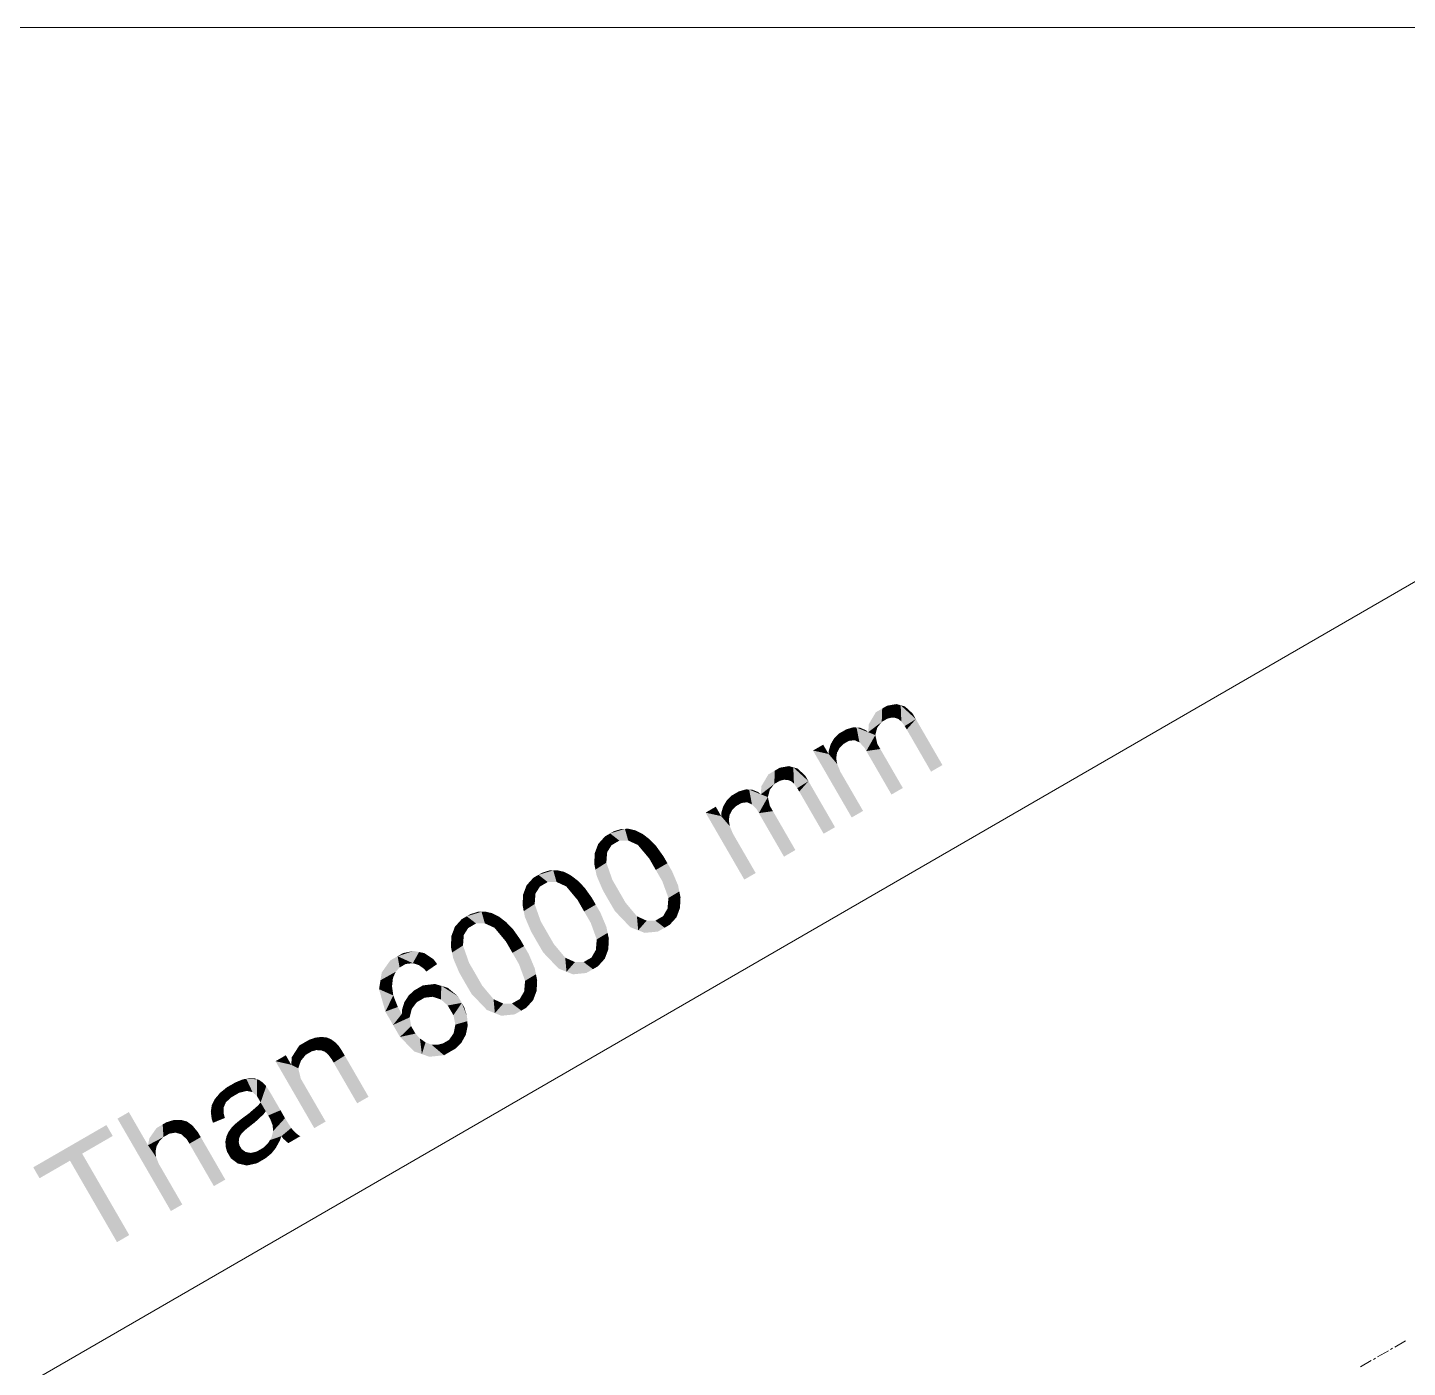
# Model space of a CAD drawing. Header units: millimetres. Extents: x 2 to 579, y 1 to 405.
# Drawn here: x 171.65 to 189.11, y 136.74 to 153.69 of the extents above; entities that cross this region are included whole.
import ezdxf

# ---------------------------------------------------------------- set-up
doc = ezdxf.new("R2010")
doc.units = ezdxf.units.MM
doc.linetypes.add('XKITLINE00', pattern=[0])
doc.layers.add('LinkedObject', color=7, linetype='Continuous', lineweight=0)

# ---------------------------------------------------------------- blocks, each defined once
blk = doc.blocks.new('*A4')
at = {"layer": 'LinkedObject'}
for points in [[(182.526, 145.114), (182.576, 144.963), (182.463, 145.078)], [(182.697, 145.12), (182.526, 145.114), (182.643, 145.135)], [(182.626, 144.961), (182.526, 145.114), (182.697, 145.12)], [(182.576, 144.963), (182.526, 145.114), (182.601, 144.962)], [(182.601, 144.962), (182.526, 145.114), (182.626, 144.961)], [(182.697, 145.12), (182.669, 144.945), (182.626, 144.961)], [(182.669, 144.945), (182.697, 145.12), (182.687, 144.93)], [(182.687, 144.93), (182.697, 145.12), (182.705, 144.915)], [(182.847, 145.017), (182.697, 145.12), (182.751, 145.105)], [(182.889, 144.944), (182.697, 145.12), (182.847, 145.017)], [(182.748, 144.857), (182.697, 145.12), (182.889, 144.944)], [(182.705, 144.915), (182.697, 145.12), (182.748, 144.857)], [(182.463, 145.078), (182.286, 144.779), (182.382, 145.031)], [(182.457, 144.909), (182.286, 144.779), (182.463, 145.078)], [(182.382, 145.031), (182.286, 144.779), (182.294, 144.882)], [(182.457, 144.909), (182.463, 145.078), (182.502, 144.935)], [(182.463, 145.078), (182.576, 144.963), (182.526, 144.949)], [(182.502, 144.935), (182.463, 145.078), (182.526, 144.949)], [(182.889, 144.944), (182.773, 144.814), (182.748, 144.857)], [(182.773, 144.814), (182.889, 144.944), (183.081, 144.28)], [(183.081, 144.28), (182.889, 144.944), (183.225, 144.363)], [(181.919, 144.764), (181.971, 144.628), (181.855, 144.702)], [(182.041, 144.669), (181.919, 144.764), (181.962, 144.788)], [(181.971, 144.628), (181.919, 144.764), (182.001, 144.646)], [(182.001, 144.646), (181.919, 144.764), (182.041, 144.669)], [(182.009, 144.815), (182.112, 144.678), (181.962, 144.788)], [(181.962, 144.788), (182.112, 144.678), (182.041, 144.669)], [(182.097, 144.841), (182.112, 144.678), (182.009, 144.815)], [(182.138, 144.838), (182.112, 144.678), (182.097, 144.841)], [(182.138, 144.838), (182.143, 144.664), (182.112, 144.678)], [(182.143, 144.664), (182.138, 144.838), (182.175, 144.65)], [(182.254, 144.806), (182.138, 144.838), (182.18, 144.836)], [(182.286, 144.779), (182.138, 144.838), (182.254, 144.806)], [(182.234, 144.589), (182.138, 144.838), (182.286, 144.779)], [(182.175, 144.65), (182.138, 144.838), (182.234, 144.589)], [(182.234, 144.589), (182.286, 144.779), (182.262, 144.541)], [(182.376, 144.743), (182.262, 144.541), (182.286, 144.779)], [(182.4, 144.837), (182.286, 144.779), (182.457, 144.909)], [(182.388, 144.79), (182.286, 144.779), (182.4, 144.837)], [(182.286, 144.779), (182.388, 144.79), (182.376, 144.743)], [(181.785, 144.503), (181.587, 144.547), (181.716, 144.621)], [(181.833, 144.664), (181.787, 144.545), (181.811, 144.626)], [(181.924, 144.58), (181.787, 144.545), (181.833, 144.664)], [(181.908, 144.549), (181.787, 144.545), (181.924, 144.58)], [(181.855, 144.702), (181.971, 144.628), (181.833, 144.664)], [(181.833, 144.664), (181.971, 144.628), (181.924, 144.58)], [(182.401, 144.631), (182.262, 144.541), (182.376, 144.743)], [(182.439, 144.566), (182.262, 144.541), (182.401, 144.631)], [(181.587, 144.547), (181.785, 144.503), (182.077, 143.7)], [(181.891, 144.519), (181.785, 144.503), (181.787, 144.545)], [(181.881, 144.45), (181.785, 144.503), (181.891, 144.519)], [(181.933, 144.28), (182.221, 143.783), (181.785, 144.503)], [(181.933, 144.28), (181.785, 144.503), (181.894, 144.376)], [(181.894, 144.376), (181.785, 144.503), (181.887, 144.413)], [(181.887, 144.413), (181.785, 144.503), (181.881, 144.45)], [(182.077, 143.7), (181.785, 144.503), (182.221, 143.783)], [(181.891, 144.519), (181.787, 144.545), (181.908, 144.549)], [(182.262, 144.541), (182.439, 144.566), (182.58, 143.99)], [(182.58, 143.99), (182.439, 144.566), (182.724, 144.073)], [(181.103, 144.292), (180.927, 143.993), (181.023, 144.245)], [(181.098, 144.124), (180.927, 143.993), (181.103, 144.292)], [(181.023, 144.245), (180.927, 143.993), (180.934, 144.096)], [(181.098, 144.124), (181.103, 144.292), (181.142, 144.149)], [(181.166, 144.329), (181.217, 144.177), (181.103, 144.292)], [(181.103, 144.292), (181.217, 144.177), (181.167, 144.164)], [(181.142, 144.149), (181.103, 144.292), (181.167, 144.164)], [(181.338, 144.334), (181.166, 144.329), (181.283, 144.35)], [(181.267, 144.175), (181.166, 144.329), (181.338, 144.334)], [(181.217, 144.177), (181.166, 144.329), (181.242, 144.176)], [(181.242, 144.176), (181.166, 144.329), (181.267, 144.175)], [(181.338, 144.334), (181.31, 144.159), (181.267, 144.175)], [(181.31, 144.159), (181.338, 144.334), (181.328, 144.144)], [(181.328, 144.144), (181.338, 144.334), (181.346, 144.129)], [(181.488, 144.231), (181.338, 144.334), (181.392, 144.319)], [(181.53, 144.159), (181.338, 144.334), (181.488, 144.231)], [(181.388, 144.071), (181.338, 144.334), (181.53, 144.159)], [(181.346, 144.129), (181.338, 144.334), (181.388, 144.071)], [(180.738, 144.055), (180.753, 143.892), (180.649, 144.03)], [(180.779, 144.053), (180.753, 143.892), (180.738, 144.055)], [(180.779, 144.053), (180.784, 143.879), (180.753, 143.892)], [(180.784, 143.879), (180.779, 144.053), (180.815, 143.865)], [(180.894, 144.021), (180.779, 144.053), (180.82, 144.051)], [(180.927, 143.993), (180.779, 144.053), (180.894, 144.021)], [(180.875, 143.803), (180.779, 144.053), (180.927, 143.993)], [(180.815, 143.865), (180.779, 144.053), (180.875, 143.803)], [(181.041, 144.051), (180.927, 143.993), (181.098, 144.124)], [(181.029, 144.004), (180.927, 143.993), (181.041, 144.051)], [(181.53, 144.159), (181.413, 144.028), (181.388, 144.071)], [(181.413, 144.028), (181.53, 144.159), (181.722, 143.494)], [(181.722, 143.494), (181.53, 144.159), (181.866, 143.577)], [(180.474, 143.878), (180.427, 143.759), (180.451, 143.84)], [(180.565, 143.794), (180.427, 143.759), (180.474, 143.878)], [(180.496, 143.916), (180.612, 143.843), (180.474, 143.878)], [(180.474, 143.878), (180.612, 143.843), (180.565, 143.794)], [(180.56, 143.978), (180.612, 143.843), (180.496, 143.916)], [(180.682, 143.883), (180.56, 143.978), (180.602, 144.003)], [(180.612, 143.843), (180.56, 143.978), (180.642, 143.86)], [(180.642, 143.86), (180.56, 143.978), (180.682, 143.883)], [(180.649, 144.03), (180.753, 143.892), (180.602, 144.003)], [(180.602, 144.003), (180.753, 143.892), (180.682, 143.883)], [(180.875, 143.803), (180.927, 143.993), (180.902, 143.755)], [(181.016, 143.958), (180.902, 143.755), (180.927, 143.993)], [(181.042, 143.845), (180.902, 143.755), (181.016, 143.958)], [(180.927, 143.993), (181.029, 144.004), (181.016, 143.958)], [(180.425, 143.717), (180.228, 143.761), (180.357, 143.836)], [(180.228, 143.761), (180.425, 143.717), (180.718, 142.914)], [(180.532, 143.733), (180.425, 143.717), (180.427, 143.759)], [(180.522, 143.665), (180.425, 143.717), (180.532, 143.733)], [(180.574, 143.495), (180.862, 142.997), (180.425, 143.717)], [(180.574, 143.495), (180.425, 143.717), (180.534, 143.59)], [(180.534, 143.59), (180.425, 143.717), (180.528, 143.627)], [(180.528, 143.627), (180.425, 143.717), (180.522, 143.665)], [(180.718, 142.914), (180.425, 143.717), (180.862, 142.997)], [(180.549, 143.764), (180.427, 143.759), (180.565, 143.794)], [(180.532, 143.733), (180.427, 143.759), (180.549, 143.764)], [(181.08, 143.78), (180.902, 143.755), (181.042, 143.845)], [(180.902, 143.755), (181.08, 143.78), (181.22, 143.204)], [(181.22, 143.204), (181.08, 143.78), (181.364, 143.288)], [(179.207, 143.556), (179.02, 143.498), (179.16, 143.554)], [(179.249, 143.408), (179.02, 143.498), (179.207, 143.556)], [(179.16, 143.554), (179.02, 143.498), (179.067, 143.525)], [(179.253, 143.557), (179.31, 143.38), (179.207, 143.556)], [(179.207, 143.556), (179.31, 143.38), (179.249, 143.408)], [(179.343, 143.536), (179.31, 143.38), (179.253, 143.557)], [(179.387, 143.514), (179.31, 143.38), (179.343, 143.536)], [(178.87, 143.366), (179.038, 143.349), (178.848, 143.308)], [(178.956, 143.461), (179.038, 143.349), (178.87, 143.366)], [(179.02, 143.498), (179.038, 143.349), (178.956, 143.461)], [(179.02, 143.498), (179.137, 143.407), (179.087, 143.378)], [(179.137, 143.407), (179.02, 143.498), (179.249, 143.408)], [(179.038, 143.349), (179.02, 143.498), (179.087, 143.378)], [(179.387, 143.514), (179.371, 143.352), (179.31, 143.38)], [(179.43, 143.492), (179.371, 143.352), (179.387, 143.514)], [(179.517, 143.426), (179.371, 143.352), (179.43, 143.492)], [(179.559, 143.382), (179.371, 143.352), (179.517, 143.426)], [(179.559, 143.382), (179.515, 143.18), (179.371, 143.352)], [(179.602, 143.338), (179.515, 143.18), (179.559, 143.382)], [(178.826, 143.249), (178.978, 143.203), (178.819, 143.115)], [(178.819, 143.115), (178.978, 143.203), (178.834, 143.04)], [(178.983, 143.262), (178.826, 143.249), (178.848, 143.308)], [(178.978, 143.203), (178.826, 143.249), (178.983, 143.262)], [(178.834, 143.04), (178.978, 143.203), (178.972, 143.128)], [(178.848, 143.308), (179.038, 143.349), (178.983, 143.262)], [(179.695, 143.208), (179.515, 143.18), (179.602, 143.338)], [(179.695, 143.208), (179.598, 143.036), (179.515, 143.18)], [(179.745, 143.121), (179.598, 143.036), (179.695, 143.208)], [(178.3, 143.031), (178.113, 142.974), (178.253, 143.03)], [(178.342, 142.884), (178.113, 142.974), (178.3, 143.031)], [(178.253, 143.03), (178.113, 142.974), (178.16, 143.001)], [(178.346, 143.033), (178.403, 142.856), (178.3, 143.031)], [(178.3, 143.031), (178.403, 142.856), (178.342, 142.884)], [(178.436, 143.012), (178.403, 142.856), (178.346, 143.033)], [(178.48, 142.99), (178.403, 142.856), (178.436, 143.012)], [(178.972, 143.128), (178.925, 142.785), (178.834, 143.04)], [(178.834, 143.04), (178.925, 142.785), (178.849, 142.964)], [(179.049, 142.91), (178.925, 142.785), (178.972, 143.128)], [(179.745, 143.121), (179.681, 142.892), (179.598, 143.036)], [(179.805, 143.018), (179.681, 142.892), (179.745, 143.121)], [(179.681, 142.892), (179.805, 143.018), (179.758, 142.681)], [(179.758, 142.681), (179.805, 143.018), (179.895, 142.764)], [(179.895, 142.764), (179.805, 143.018), (179.88, 142.84)], [(177.963, 142.842), (178.131, 142.825), (177.941, 142.783)], [(178.049, 142.937), (178.131, 142.825), (177.963, 142.842)], [(178.113, 142.974), (178.131, 142.825), (178.049, 142.937)], [(178.113, 142.974), (178.23, 142.883), (178.18, 142.854)], [(178.23, 142.883), (178.113, 142.974), (178.342, 142.884)], [(178.131, 142.825), (178.113, 142.974), (178.18, 142.854)], [(178.48, 142.99), (178.464, 142.828), (178.403, 142.856)], [(178.523, 142.967), (178.464, 142.828), (178.48, 142.99)], [(178.61, 142.901), (178.464, 142.828), (178.523, 142.967)], [(178.652, 142.858), (178.464, 142.828), (178.61, 142.901)], [(178.652, 142.858), (178.608, 142.656), (178.464, 142.828)], [(178.695, 142.814), (178.608, 142.656), (178.652, 142.858)], [(178.925, 142.785), (179.049, 142.91), (178.984, 142.681)], [(178.984, 142.681), (179.049, 142.91), (179.132, 142.766)], [(177.919, 142.725), (178.071, 142.679), (177.912, 142.591)], [(177.912, 142.591), (178.071, 142.679), (177.927, 142.515)], [(178.076, 142.738), (177.919, 142.725), (177.941, 142.783)], [(178.071, 142.679), (177.919, 142.725), (178.076, 142.738)], [(177.927, 142.515), (178.071, 142.679), (178.065, 142.604)], [(177.941, 142.783), (178.131, 142.825), (178.076, 142.738)], [(178.788, 142.684), (178.608, 142.656), (178.695, 142.814)], [(178.788, 142.684), (178.691, 142.511), (178.608, 142.656)], [(178.838, 142.597), (178.691, 142.511), (178.788, 142.684)], [(179.132, 142.766), (179.08, 142.516), (178.984, 142.681)], [(179.215, 142.622), (179.08, 142.516), (179.132, 142.766)], [(179.895, 142.764), (179.752, 142.614), (179.758, 142.681)], [(179.911, 142.689), (179.752, 142.614), (179.895, 142.764)], [(179.904, 142.555), (179.752, 142.614), (179.911, 142.689)], [(177.393, 142.507), (177.206, 142.45), (177.346, 142.506)], [(177.435, 142.36), (177.206, 142.45), (177.393, 142.507)], [(177.346, 142.506), (177.206, 142.45), (177.253, 142.477)], [(177.439, 142.509), (177.496, 142.332), (177.393, 142.507)], [(177.393, 142.507), (177.496, 142.332), (177.435, 142.36)], [(177.529, 142.488), (177.496, 142.332), (177.439, 142.509)], [(177.573, 142.466), (177.496, 142.332), (177.529, 142.488)], [(178.065, 142.604), (178.018, 142.261), (177.927, 142.515)], [(177.927, 142.515), (178.018, 142.261), (177.942, 142.44)], [(178.142, 142.386), (178.018, 142.261), (178.065, 142.604)], [(178.838, 142.597), (178.774, 142.368), (178.691, 142.511)], [(178.898, 142.494), (178.774, 142.368), (178.838, 142.597)], [(178.774, 142.368), (178.898, 142.494), (178.851, 142.157)], [(178.851, 142.157), (178.898, 142.494), (178.988, 142.24)], [(178.988, 142.24), (178.898, 142.494), (178.973, 142.315)], [(179.215, 142.622), (179.375, 142.272), (179.08, 142.516)], [(179.08, 142.516), (179.375, 142.272), (179.275, 142.312)], [(179.359, 142.45), (179.375, 142.272), (179.215, 142.622)], [(179.882, 142.496), (179.691, 142.451), (179.746, 142.547)], [(179.86, 142.437), (179.691, 142.451), (179.882, 142.496)], [(179.752, 142.614), (179.904, 142.555), (179.746, 142.547)], [(179.746, 142.547), (179.904, 142.555), (179.882, 142.496)], [(177.056, 142.318), (177.224, 142.301), (177.034, 142.259)], [(177.142, 142.413), (177.224, 142.301), (177.056, 142.318)], [(177.206, 142.45), (177.224, 142.301), (177.142, 142.413)], [(177.206, 142.45), (177.323, 142.359), (177.273, 142.329)], [(177.323, 142.359), (177.206, 142.45), (177.435, 142.36)], [(177.224, 142.301), (177.206, 142.45), (177.273, 142.329)], [(177.573, 142.466), (177.557, 142.304), (177.496, 142.332)], [(177.616, 142.443), (177.557, 142.304), (177.573, 142.466)], [(177.703, 142.377), (177.557, 142.304), (177.616, 142.443)], [(177.745, 142.333), (177.557, 142.304), (177.703, 142.377)], [(177.745, 142.333), (177.701, 142.131), (177.557, 142.304)], [(177.788, 142.29), (177.701, 142.131), (177.745, 142.333)], [(178.018, 142.261), (178.142, 142.386), (178.077, 142.157)], [(178.077, 142.157), (178.142, 142.386), (178.225, 142.242)], [(179.375, 142.272), (179.359, 142.45), (179.421, 142.422)], [(179.482, 142.394), (179.375, 142.272), (179.421, 142.422)], [(179.482, 142.394), (179.71, 142.305), (179.375, 142.272)], [(179.375, 142.272), (179.71, 142.305), (179.458, 142.24)], [(179.458, 142.24), (179.71, 142.305), (179.625, 142.256)], [(179.592, 142.394), (179.71, 142.305), (179.482, 142.394)], [(179.71, 142.305), (179.592, 142.394), (179.641, 142.423)], [(179.691, 142.451), (179.71, 142.305), (179.641, 142.423)], [(179.774, 142.342), (179.691, 142.451), (179.86, 142.437)], [(179.71, 142.305), (179.691, 142.451), (179.774, 142.342)], [(177.012, 142.201), (177.164, 142.155), (177.005, 142.067)], [(177.005, 142.067), (177.164, 142.155), (177.02, 141.991)], [(177.169, 142.214), (177.012, 142.201), (177.034, 142.259)], [(177.164, 142.155), (177.012, 142.201), (177.169, 142.214)], [(177.02, 141.991), (177.164, 142.155), (177.158, 142.08)], [(177.034, 142.259), (177.224, 142.301), (177.169, 142.214)], [(177.881, 142.159), (177.701, 142.131), (177.788, 142.29)], [(177.881, 142.159), (177.784, 141.987), (177.701, 142.131)], [(177.931, 142.072), (177.784, 141.987), (177.881, 142.159)], [(178.225, 142.242), (178.173, 141.992), (178.077, 142.157)], [(178.308, 142.098), (178.173, 141.992), (178.225, 142.242)], [(178.988, 142.24), (178.845, 142.09), (178.851, 142.157)], [(179.004, 142.164), (178.845, 142.09), (178.988, 142.24)], [(178.997, 142.03), (178.845, 142.09), (179.004, 142.164)], [(176.535, 142.011), (176.331, 141.944), (176.4, 141.984)], [(176.602, 141.997), (176.331, 141.944), (176.535, 142.011)], [(176.523, 141.856), (176.331, 141.944), (176.602, 141.997)], [(176.523, 141.856), (176.602, 141.997), (176.57, 141.842)], [(176.602, 141.997), (176.598, 141.833), (176.57, 141.842)], [(176.598, 141.833), (176.602, 141.997), (176.661, 141.788)], [(176.783, 141.908), (176.602, 141.997), (176.668, 141.984)], [(176.661, 141.788), (176.602, 141.997), (176.783, 141.908)], [(177.158, 142.08), (177.111, 141.736), (177.02, 141.991)], [(177.02, 141.991), (177.111, 141.736), (177.035, 141.916)], [(177.235, 141.861), (177.111, 141.736), (177.158, 142.08)], [(177.931, 142.072), (177.867, 141.843), (177.784, 141.987)], [(177.991, 141.97), (177.867, 141.843), (177.931, 142.072)], [(177.867, 141.843), (177.991, 141.97), (177.944, 141.633)], [(177.944, 141.633), (177.991, 141.97), (178.081, 141.716)], [(178.081, 141.716), (177.991, 141.97), (178.066, 141.791)], [(178.308, 142.098), (178.468, 141.748), (178.173, 141.992)], [(178.173, 141.992), (178.468, 141.748), (178.368, 141.788)], [(178.452, 141.926), (178.468, 141.748), (178.308, 142.098)], [(178.975, 141.972), (178.784, 141.927), (178.839, 142.023)], [(178.953, 141.913), (178.784, 141.927), (178.975, 141.972)], [(178.845, 142.09), (178.997, 142.03), (178.839, 142.023)], [(178.839, 142.023), (178.997, 142.03), (178.975, 141.972)], [(176.331, 141.944), (176.114, 141.64), (176.238, 141.891)], [(176.356, 141.801), (176.114, 141.64), (176.331, 141.944)], [(176.238, 141.891), (176.114, 141.64), (176.13, 141.739)], [(176.307, 141.747), (176.114, 141.64), (176.356, 141.801)], [(176.331, 141.944), (176.433, 141.846), (176.39, 141.821)], [(176.433, 141.846), (176.331, 141.944), (176.523, 141.856)], [(176.356, 141.801), (176.331, 141.944), (176.39, 141.821)], [(176.661, 141.788), (176.783, 141.908), (176.695, 141.751)], [(176.695, 141.751), (176.783, 141.908), (176.831, 141.845)], [(177.111, 141.736), (177.235, 141.861), (177.17, 141.633)], [(177.17, 141.633), (177.235, 141.861), (177.318, 141.718)], [(178.468, 141.748), (178.452, 141.926), (178.513, 141.898)], [(178.575, 141.87), (178.468, 141.748), (178.513, 141.898)], [(178.575, 141.87), (178.803, 141.78), (178.468, 141.748)], [(178.468, 141.748), (178.803, 141.78), (178.551, 141.715)], [(178.551, 141.715), (178.803, 141.78), (178.718, 141.732)], [(178.685, 141.87), (178.803, 141.78), (178.575, 141.87)], [(178.803, 141.78), (178.685, 141.87), (178.734, 141.899)], [(178.784, 141.927), (178.803, 141.78), (178.734, 141.899)], [(178.867, 141.818), (178.784, 141.927), (178.953, 141.913)], [(178.803, 141.78), (178.784, 141.927), (178.867, 141.818)], [(176.272, 141.669), (176.096, 141.527), (176.114, 141.64)], [(176.26, 141.566), (176.096, 141.527), (176.272, 141.669)], [(176.291, 141.713), (176.114, 141.64), (176.307, 141.747)], [(176.114, 141.64), (176.291, 141.713), (176.272, 141.669)], [(177.318, 141.718), (177.266, 141.468), (177.17, 141.633)], [(177.401, 141.573), (177.266, 141.468), (177.318, 141.718)], [(178.081, 141.716), (177.938, 141.566), (177.944, 141.633)], [(178.097, 141.64), (177.938, 141.566), (178.081, 141.716)], [(178.09, 141.506), (177.938, 141.566), (178.097, 141.64)], [(176.268, 141.507), (176.096, 141.527), (176.26, 141.566)], [(176.276, 141.448), (176.176, 141.244), (176.096, 141.527)], [(176.276, 141.448), (176.096, 141.527), (176.268, 141.507)], [(176.334, 141.302), (176.176, 141.244), (176.276, 141.448)], [(176.469, 141.445), (176.622, 141.39), (176.443, 141.404)], [(176.537, 141.509), (176.622, 141.39), (176.469, 141.445)], [(176.671, 141.419), (176.537, 141.509), (176.578, 141.533)], [(176.622, 141.39), (176.537, 141.509), (176.671, 141.419)], [(176.65, 141.575), (176.773, 141.431), (176.578, 141.533)], [(176.578, 141.533), (176.773, 141.431), (176.671, 141.419)], [(176.803, 141.593), (176.773, 141.431), (176.65, 141.575)], [(176.884, 141.569), (176.773, 141.431), (176.803, 141.593)], [(176.773, 141.431), (176.884, 141.569), (176.825, 141.415)], [(176.884, 141.569), (176.878, 141.398), (176.825, 141.415)], [(176.878, 141.398), (176.884, 141.569), (176.965, 141.321)], [(177.094, 141.438), (176.884, 141.569), (176.965, 141.545)], [(177.143, 141.354), (176.884, 141.569), (177.094, 141.438)], [(176.965, 141.321), (176.884, 141.569), (177.143, 141.354)], [(177.401, 141.573), (177.561, 141.224), (177.266, 141.468)], [(177.266, 141.468), (177.561, 141.224), (177.461, 141.264)], [(177.545, 141.401), (177.561, 141.224), (177.401, 141.573)], [(178.068, 141.448), (177.877, 141.403), (177.932, 141.498)], [(178.046, 141.389), (177.877, 141.403), (178.068, 141.448)], [(177.938, 141.566), (178.09, 141.506), (177.932, 141.498)], [(177.932, 141.498), (178.09, 141.506), (178.068, 141.448)], [(176.334, 141.302), (176.273, 141.075), (176.176, 141.244)], [(176.384, 141.214), (176.273, 141.075), (176.334, 141.302)], [(176.443, 141.404), (176.384, 141.214), (176.416, 141.363)], [(176.573, 141.362), (176.384, 141.214), (176.443, 141.404)], [(176.416, 141.363), (176.384, 141.214), (176.387, 141.268)], [(176.511, 141.279), (176.384, 141.214), (176.573, 141.362)], [(176.497, 141.225), (176.384, 141.214), (176.511, 141.279)], [(176.443, 141.404), (176.622, 141.39), (176.573, 141.362)], [(176.965, 141.321), (177.143, 141.354), (177, 141.261)], [(177.143, 141.354), (177.037, 141.198), (177, 141.261)], [(177.037, 141.198), (177.143, 141.354), (177.062, 141.079)], [(177.062, 141.079), (177.143, 141.354), (177.213, 141.122)], [(177.21, 141.183), (177.143, 141.354), (177.174, 141.299)], [(177.213, 141.122), (177.143, 141.354), (177.21, 141.183)], [(177.561, 141.224), (177.545, 141.401), (177.606, 141.373)], [(177.668, 141.345), (177.561, 141.224), (177.606, 141.373)], [(177.668, 141.345), (177.896, 141.256), (177.561, 141.224)], [(177.561, 141.224), (177.896, 141.256), (177.644, 141.191)], [(177.644, 141.191), (177.896, 141.256), (177.811, 141.208)], [(177.778, 141.346), (177.896, 141.256), (177.668, 141.345)], [(177.896, 141.256), (177.778, 141.346), (177.827, 141.374)], [(177.877, 141.403), (177.896, 141.256), (177.827, 141.374)], [(177.96, 141.293), (177.877, 141.403), (178.046, 141.389)], [(177.896, 141.256), (177.877, 141.403), (177.96, 141.293)], [(176.273, 141.075), (176.384, 141.214), (176.483, 141.17)], [(176.483, 141.17), (176.361, 140.923), (176.273, 141.075)], [(176.502, 141.059), (176.361, 140.923), (176.483, 141.17)], [(176.384, 141.214), (176.497, 141.225), (176.483, 141.17)], [(177.213, 141.122), (177.051, 141.023), (177.062, 141.079)], [(177.217, 141.061), (177.051, 141.023), (177.213, 141.122)], [(175.29, 140.914), (175.301, 140.756), (175.212, 140.887)], [(175.33, 140.919), (175.301, 140.756), (175.29, 140.914)], [(175.301, 140.756), (175.33, 140.919), (175.329, 140.755)], [(175.33, 140.919), (175.358, 140.755), (175.329, 140.755)], [(175.439, 140.915), (175.33, 140.919), (175.37, 140.923)], [(175.468, 140.902), (175.33, 140.919), (175.439, 140.915)], [(175.408, 140.737), (175.33, 140.919), (175.468, 140.902)], [(175.358, 140.755), (175.33, 140.919), (175.408, 140.737)], [(176.361, 140.923), (176.502, 141.059), (176.535, 141.002)], [(176.557, 140.965), (176.361, 140.923), (176.535, 141.002)], [(176.557, 140.965), (176.638, 140.706), (176.361, 140.923)], [(176.361, 140.923), (176.638, 140.706), (176.543, 140.739)], [(176.613, 140.903), (176.638, 140.706), (176.557, 140.965)], [(177.167, 140.902), (176.982, 140.886), (177.039, 140.968)], [(177.051, 141.023), (177.194, 140.951), (177.039, 140.968)], [(177.039, 140.968), (177.194, 140.951), (177.167, 140.902)], [(177.194, 140.951), (177.051, 141.023), (177.217, 141.061)], [(175.174, 140.865), (174.992, 140.667), (175.086, 140.814)], [(175.169, 140.697), (174.992, 140.667), (175.174, 140.865)], [(175.169, 140.697), (175.174, 140.865), (175.215, 140.723)], [(175.212, 140.887), (175.301, 140.756), (175.174, 140.865)], [(175.174, 140.865), (175.301, 140.756), (175.243, 140.74)], [(175.215, 140.723), (175.174, 140.865), (175.243, 140.74)], [(175.468, 140.902), (175.429, 140.72), (175.408, 140.737)], [(175.496, 140.889), (175.429, 140.72), (175.468, 140.902)], [(175.549, 140.849), (175.429, 140.72), (175.496, 140.889)], [(175.429, 140.72), (175.549, 140.849), (175.45, 140.703)], [(175.45, 140.703), (175.549, 140.849), (175.573, 140.822)], [(175.573, 140.822), (175.496, 140.642), (175.45, 140.703)], [(175.589, 140.804), (175.496, 140.642), (175.573, 140.822)], [(175.633, 140.737), (175.496, 140.642), (175.589, 140.804)], [(175.633, 140.737), (175.521, 140.598), (175.496, 140.642)], [(175.662, 140.687), (175.521, 140.598), (175.633, 140.737)], [(176.649, 140.879), (176.638, 140.706), (176.613, 140.903)], [(176.638, 140.706), (176.649, 140.879), (176.684, 140.854)], [(176.684, 140.854), (176.918, 140.691), (176.638, 140.706)], [(176.758, 140.827), (176.918, 140.691), (176.684, 140.854)], [(176.797, 140.826), (176.918, 140.691), (176.758, 140.827)], [(176.835, 140.824), (176.918, 140.691), (176.797, 140.826)], [(176.905, 140.841), (177.007, 140.743), (176.835, 140.824)], [(176.835, 140.824), (177.007, 140.743), (176.918, 140.691)], [(177.007, 140.743), (176.905, 140.841), (176.936, 140.859)], [(176.982, 140.886), (177.007, 140.743), (176.936, 140.859)], [(177.14, 140.853), (176.982, 140.886), (177.167, 140.902)], [(177.06, 140.773), (176.982, 140.886), (177.14, 140.853)], [(177.007, 140.743), (176.982, 140.886), (177.06, 140.773)], [(174.985, 140.571), (174.786, 140.616), (174.916, 140.691)], [(174.786, 140.616), (175.152, 140.315), (175.276, 139.769)], [(175.152, 140.315), (174.786, 140.616), (175.105, 140.396)], [(175.074, 140.526), (174.786, 140.616), (174.985, 140.571)], [(175.105, 140.396), (174.786, 140.616), (175.074, 140.526)], [(174.992, 140.667), (175.107, 140.622), (174.985, 140.571)], [(174.985, 140.571), (175.107, 140.622), (175.074, 140.526)], [(175.107, 140.622), (174.992, 140.667), (175.169, 140.697)], [(175.521, 140.598), (175.662, 140.687), (175.819, 140.083)], [(175.819, 140.083), (175.662, 140.687), (175.963, 140.166)], [(176.638, 140.706), (176.918, 140.691), (176.733, 140.672)], [(174.416, 140.393), (174.226, 140.317), (174.375, 140.387)], [(174.423, 140.24), (174.226, 140.317), (174.416, 140.393)], [(174.375, 140.387), (174.226, 140.317), (174.28, 140.348)], [(174.526, 140.397), (174.416, 140.393), (174.458, 140.4)], [(174.553, 140.387), (174.416, 140.393), (174.526, 140.397)], [(174.423, 140.24), (174.416, 140.393), (174.465, 140.231)], [(174.465, 140.231), (174.416, 140.393), (174.495, 140.225)], [(174.416, 140.393), (174.551, 140.175), (174.495, 140.225)], [(174.553, 140.387), (174.551, 140.175), (174.416, 140.393)], [(174.58, 140.377), (174.551, 140.175), (174.553, 140.387)], [(174.171, 140.286), (174.051, 140.176), (174.083, 140.215)], [(174.223, 140.156), (174.051, 140.176), (174.171, 140.286)], [(174.226, 140.317), (174.327, 140.217), (174.171, 140.286)], [(174.223, 140.156), (174.171, 140.286), (174.273, 140.186)], [(174.273, 140.186), (174.171, 140.286), (174.327, 140.217)], [(174.327, 140.217), (174.226, 140.317), (174.423, 140.24)], [(174.631, 140.341), (174.551, 140.175), (174.58, 140.377)], [(174.654, 140.315), (174.551, 140.175), (174.631, 140.341)], [(174.551, 140.175), (174.654, 140.315), (174.668, 140.299)], [(174.551, 140.175), (174.668, 140.299), (174.576, 140.132)], [(174.576, 140.132), (174.668, 140.299), (174.579, 140.128)], [(174.579, 140.128), (174.668, 140.299), (174.589, 140.109)], [(174.589, 140.109), (174.668, 140.299), (174.597, 140.094)], [(174.597, 140.094), (174.668, 140.299), (174.663, 139.982)], [(174.71, 140.234), (174.663, 139.982), (174.668, 140.299)], [(174.738, 140.187), (174.663, 139.982), (174.71, 140.234)], [(175.276, 139.769), (175.152, 140.315), (175.42, 139.852)], [(174.144, 140.064), (173.973, 140.018), (174.158, 140.096)], [(173.979, 140.058), (174.158, 140.096), (173.973, 140.018)], [(174.131, 140.033), (173.973, 140.018), (174.144, 140.064)], [(174.131, 140.033), (173.994, 139.836), (173.973, 140.018)], [(174.018, 140.137), (174.158, 140.096), (173.979, 140.058)], [(174.131, 139.95), (173.994, 139.836), (174.131, 140.033)], [(174.051, 140.176), (174.158, 140.096), (174.018, 140.137)], [(174.158, 140.096), (174.051, 140.176), (174.223, 140.156)], [(174.565, 140.056), (174.663, 139.982), (174.451, 139.957)], [(174.597, 140.094), (174.663, 139.982), (174.565, 140.056)], [(174.738, 140.187), (174.693, 139.929), (174.663, 139.982)], [(174.849, 139.995), (174.693, 139.929), (174.738, 140.187)], [(173.172, 139.553), (172.786, 139.889), (172.93, 139.972)], [(172.786, 139.889), (173.172, 139.553), (173.462, 138.72)], [(173.497, 139.871), (173.522, 139.712), (173.405, 139.843)], [(173.542, 139.873), (173.522, 139.712), (173.497, 139.871)], [(173.542, 139.873), (173.559, 139.701), (173.522, 139.712)], [(173.588, 139.874), (173.559, 139.701), (173.542, 139.873)], [(173.559, 139.701), (173.588, 139.874), (173.597, 139.69)], [(173.7, 139.827), (173.588, 139.874), (173.667, 139.852)], [(173.597, 139.69), (173.588, 139.874), (173.7, 139.827)], [(173.973, 140.018), (173.994, 139.836), (173.967, 139.977)], [(173.967, 139.977), (173.994, 139.836), (173.978, 139.886)], [(173.994, 139.836), (174.131, 139.95), (174.145, 139.898)], [(174.331, 139.867), (174.419, 139.76), (174.273, 139.819)], [(174.37, 139.897), (174.46, 139.792), (174.331, 139.867)], [(174.331, 139.867), (174.46, 139.792), (174.419, 139.76)], [(174.451, 139.957), (174.532, 139.849), (174.37, 139.897)], [(174.37, 139.897), (174.532, 139.849), (174.46, 139.792)], [(174.451, 139.957), (174.663, 139.982), (174.532, 139.849)], [(174.532, 139.849), (174.663, 139.982), (174.633, 139.943)], [(174.849, 139.995), (174.72, 139.881), (174.693, 139.929)], [(174.72, 139.881), (174.849, 139.995), (174.75, 139.803)], [(174.737, 139.655), (174.906, 139.895), (174.984, 139.771)], [(174.756, 139.732), (174.906, 139.895), (174.737, 139.655)], [(174.75, 139.803), (174.849, 139.995), (174.906, 139.895)], [(174.906, 139.895), (174.752, 139.772), (174.75, 139.803)], [(174.752, 139.772), (174.906, 139.895), (174.756, 139.732)], [(172.339, 139.446), (171.72, 139.273), (172.646, 139.808)], [(172.339, 139.446), (172.646, 139.808), (172.726, 139.67)], [(173.358, 139.816), (173.172, 139.553), (173.281, 139.771)], [(173.368, 139.656), (173.172, 139.553), (173.358, 139.816)], [(173.281, 139.771), (173.172, 139.553), (173.189, 139.64)], [(173.405, 139.843), (173.522, 139.712), (173.358, 139.816)], [(173.358, 139.816), (173.522, 139.712), (173.442, 139.699)], [(173.368, 139.656), (173.358, 139.816), (173.4, 139.674)], [(173.4, 139.674), (173.358, 139.816), (173.442, 139.699)], [(173.7, 139.827), (173.665, 139.625), (173.597, 139.69)], [(173.734, 139.803), (173.665, 139.625), (173.7, 139.827)], [(173.804, 139.717), (173.665, 139.625), (173.734, 139.803)], [(173.84, 139.655), (173.665, 139.625), (173.804, 139.717)], [(174.323, 139.633), (174.166, 139.666), (174.179, 139.695)], [(174.193, 139.724), (174.338, 139.673), (174.179, 139.695)], [(174.179, 139.695), (174.338, 139.673), (174.323, 139.633)], [(174.231, 139.777), (174.338, 139.673), (174.193, 139.724)], [(174.255, 139.802), (174.338, 139.673), (174.231, 139.777)], [(174.273, 139.819), (174.365, 139.71), (174.255, 139.802)], [(174.338, 139.673), (174.255, 139.802), (174.351, 139.691)], [(174.351, 139.691), (174.255, 139.802), (174.365, 139.71)], [(174.273, 139.819), (174.419, 139.76), (174.365, 139.71)], [(174.984, 139.771), (174.86, 139.667), (174.715, 139.618)], [(174.737, 139.655), (174.984, 139.771), (174.715, 139.618)], [(174.86, 139.667), (174.984, 139.771), (174.881, 139.639)], [(174.881, 139.639), (174.984, 139.771), (175.004, 139.747)], [(175.004, 139.747), (174.925, 139.596), (174.881, 139.639)], [(175.024, 139.724), (174.925, 139.596), (175.004, 139.747)], [(175.024, 139.724), (174.95, 139.58), (174.925, 139.596)], [(175.072, 139.683), (174.95, 139.58), (175.024, 139.724)], [(174.95, 139.58), (175.072, 139.683), (175.099, 139.667)], [(173.318, 139.605), (173.172, 139.553), (173.368, 139.656)], [(173.299, 139.572), (173.172, 139.553), (173.318, 139.605)], [(173.281, 139.54), (173.172, 139.553), (173.299, 139.572)], [(173.172, 139.553), (173.276, 139.401), (173.309, 139.316)], [(173.276, 139.401), (173.172, 139.553), (173.271, 139.437)], [(173.271, 139.437), (173.172, 139.553), (173.267, 139.472)], [(173.267, 139.472), (173.172, 139.553), (173.281, 139.54)], [(173.462, 138.72), (173.172, 139.553), (173.309, 139.316)], [(173.665, 139.625), (173.84, 139.655), (173.696, 139.572)], [(173.696, 139.572), (173.84, 139.655), (174.006, 139.035)], [(174.006, 139.035), (173.84, 139.655), (174.15, 139.118)], [(174.166, 139.666), (174.322, 139.612), (174.152, 139.603)], [(174.152, 139.603), (174.322, 139.612), (174.153, 139.57)], [(174.153, 139.57), (174.322, 139.612), (174.321, 139.591)], [(174.321, 139.591), (174.19, 139.44), (174.153, 139.57)], [(174.153, 139.57), (174.19, 139.44), (174.154, 139.536)], [(174.154, 139.536), (174.19, 139.44), (174.172, 139.471)], [(174.322, 139.612), (174.166, 139.666), (174.323, 139.633)], [(174.33, 139.551), (174.19, 139.44), (174.321, 139.591)], [(174.19, 139.44), (174.33, 139.551), (174.341, 139.532)], [(174.358, 139.503), (174.19, 139.44), (174.341, 139.532)], [(174.63, 139.52), (174.662, 139.389), (174.589, 139.496)], [(174.762, 139.483), (174.63, 139.52), (174.693, 139.581)], [(174.733, 139.448), (174.63, 139.52), (174.762, 139.483)], [(174.662, 139.389), (174.63, 139.52), (174.733, 139.448)], [(174.86, 139.667), (174.693, 139.581), (174.715, 139.618)], [(174.84, 139.611), (174.693, 139.581), (174.86, 139.667)], [(174.79, 139.519), (174.693, 139.581), (174.84, 139.611)], [(174.762, 139.483), (174.693, 139.581), (174.79, 139.519)], [(172.339, 139.446), (172.185, 139.357), (171.72, 139.273)], [(171.72, 139.273), (172.185, 139.357), (171.8, 139.135)], [(172.185, 139.357), (172.339, 139.446), (172.78, 138.326)], [(172.78, 138.326), (172.339, 139.446), (172.935, 138.416)], [(174.19, 139.44), (174.358, 139.503), (174.221, 139.387)], [(174.221, 139.387), (174.358, 139.503), (174.309, 139.321)], [(174.309, 139.321), (174.358, 139.503), (174.366, 139.309)], [(174.366, 139.309), (174.358, 139.503), (174.407, 139.468)], [(174.407, 139.468), (174.423, 139.296), (174.366, 139.309)], [(174.44, 139.461), (174.423, 139.296), (174.407, 139.468)], [(174.473, 139.455), (174.423, 139.296), (174.44, 139.461)], [(174.423, 139.296), (174.473, 139.455), (174.55, 139.324)], [(174.619, 139.364), (174.473, 139.455), (174.547, 139.472)], [(174.55, 139.324), (174.473, 139.455), (174.619, 139.364)], [(174.589, 139.496), (174.662, 139.389), (174.547, 139.472)], [(174.547, 139.472), (174.662, 139.389), (174.619, 139.364)], [(173.338, 139.267), (173.462, 138.72), (173.309, 139.316)], [(173.462, 138.72), (173.338, 139.267), (173.606, 138.803)]]:
    blk.add_hatch(color=7, dxfattribs=at).paths.add_polyline_path(points, flags=17)
at = {"layer": 'LinkedObject', "color": 2, "linetype": 'XKITLINE00', "lineweight": 0}
blk.add_line((134.712, 153.695), (218.864, 153.695), dxfattribs=at)
at = {"layer": 'LinkedObject', "color": 6, "linetype": 'XKITLINE00', "lineweight": 0}
blk.add_line((150.578, 124.358), (191.971, 148.282), dxfattribs=at)
at = {"layer": 'LinkedObject', "color": 9, "linetype": 'XKITLINE00', "lineweight": 0}
for p, q in [((188.949, 136.999), (189.084, 137.078)), ((188.732, 136.874), (188.868, 136.952)), ((188.895, 136.968), (188.922, 136.984)), ((188.516, 136.749), (188.651, 136.827)), ((188.678, 136.843), (188.705, 136.859))]:
    blk.add_line(p, q, dxfattribs=at)

msp = doc.modelspace()

# ---------------------------------------------------------------- block references
at = {"lineweight": 0}
msp.add_blockref('*A4', (0, 0), dxfattribs=at)

doc.saveas('drawing.dxf')
